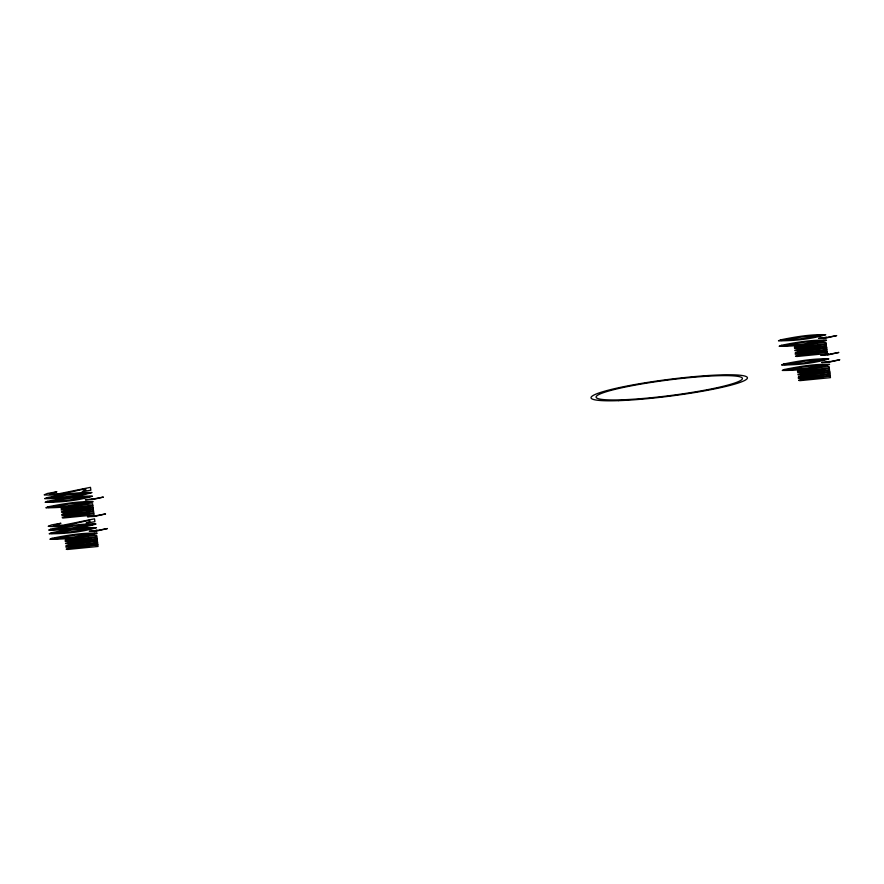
<?xml version="1.0" encoding="UTF-8"?>
<svg xmlns="http://www.w3.org/2000/svg" width="884" height="884" viewBox="0 0 884 884"><rect width="100%" height="100%" fill="white"/><g stroke="black" fill="none" stroke-linecap="round" stroke-linejoin="round"><path stroke-width="1.33" d="M826.628 347.799L796.097 350.804L794.782 350.506L801.18 348.517L794.528 348.539L800.926 346.561L794.362 347.246L797.998 345.777L825.921 342.263L826.12 343.876L802.606 346.351L798.418 347.732L806.042 347.324L826.164 344.207L826.374 345.865L803.236 348.274L798.771 349.71L826.418 346.185L826.849 349.556L803.335 352.031L799.147 353.423L806.772 353.014L826.894 349.898L827.104 351.545L803.965 353.965L799.501 355.401L827.148 351.865L827.358 353.478L796.827 356.495L795.512 356.186L801.91 354.208L795.257 354.219L801.655 352.252L795.114 353.092L798.727 351.467L826.65 347.942M829.722 371.965L799.191 374.971L797.876 374.672L804.274 372.683L797.622 372.705L804.031 370.728L797.456 371.413L801.092 369.943L829.015 366.418L829.225 368.042L805.711 370.507L801.512 371.899L809.147 371.49L829.258 368.374L829.479 370.02L806.33 372.44L801.865 373.877L829.512 370.352L829.943 373.722L806.429 376.197L802.241 377.59L809.877 377.181L829.988 374.054L830.198 375.711L807.059 378.131L802.595 379.567L830.242 376.031L830.452 377.645L799.921 380.65L798.606 380.352L805.004 378.374L798.351 378.385L804.749 376.407L798.208 377.247L801.821 375.634L829.745 372.109M93.306 509.294L62.775 512.3L61.46 512.002L67.858 510.013L61.206 510.035L67.604 508.057L61.04 508.742L64.676 507.272L92.599 503.747L92.798 505.372L69.284 507.836L65.096 509.228L72.72 508.819L92.842 505.703L93.052 507.35L69.913 509.77L65.449 511.206L93.096 507.681L93.527 511.051L70.013 513.527L65.825 514.919L73.449 514.51L93.571 511.383L93.781 513.04L70.643 515.46L66.178 516.897L93.826 513.361L94.035 514.974L63.504 517.98L62.189 517.681L68.587 515.703L61.935 515.715L68.333 513.737L61.792 514.576L65.405 512.963L93.328 509.438M97.339 540.765L66.808 543.77L65.493 543.472L71.891 541.494L65.239 541.505L71.637 539.527L65.073 540.212L68.709 538.754L96.632 535.229L96.831 536.842L73.317 539.317L69.129 540.71L76.753 540.29L96.875 537.174L97.085 538.831L73.947 541.251L69.482 542.677L97.13 539.152L97.56 542.533L74.046 544.997L69.858 546.389L77.483 545.981L97.605 542.864L97.815 544.511L74.676 546.931L70.212 548.367L97.859 544.842L98.069 546.456L67.538 549.461L66.212 549.163L72.621 547.174L65.969 547.196L72.366 545.218L65.814 546.058L69.438 544.433L97.35 540.909M85.682 490.023L82.135 491.67L90.864 490.2L90.488 487.349L59.35 493.659L49.316 493.979L56.885 491.791L47.404 493.471L44.2 494.819C58.167 496.244 71.947 491.438 85.516 488.753L85.682 490.023M89.715 521.494L86.168 523.14L94.886 521.682L94.522 518.82L63.383 525.14L53.349 525.45L60.919 523.273L51.438 524.952L48.233 526.3C62.2 527.715 75.98 522.908 89.549 520.234L89.715 521.494M92.919 498.808L91.98 499.239L103.384 497.084L92.4 499.571L85.273 499.869L92.919 498.808M95.074 515.659L94.146 516.09L105.539 513.936L94.555 516.422L87.428 516.72L95.074 515.659M96.953 530.289L96.013 530.72L107.417 528.555L96.433 531.041L89.306 531.339L96.953 530.289M826.242 337.312L825.302 337.743L836.706 335.589L825.722 338.075L818.595 338.373L826.242 337.312M828.396 354.175L827.468 354.606L838.861 352.44L827.877 354.926L820.75 355.224L828.396 354.175M829.336 361.479L828.396 361.91L839.8 359.755L828.816 362.241L821.689 362.539L829.336 361.479M46.786 497.703L44.686 498.642C60.477 498.675 76.82 497.073 91.98 492.543C76.797 492.09 61.637 494.708 46.786 497.703M47.261 501.35L45.161 502.3C60.941 502.333 77.295 500.731 92.444 496.2C77.262 495.747 62.101 498.366 47.261 501.35M47.957 506.841L45.858 507.781C61.648 507.814 77.991 506.212 93.151 501.681C77.969 501.228 62.808 503.847 47.957 506.841M50.819 529.173L48.719 530.113C64.51 530.157 80.853 528.544 96.013 524.024C80.831 523.571 65.67 526.19 50.819 529.173M51.283 532.831L49.195 533.77C64.974 533.814 81.328 532.201 96.478 527.682C81.295 527.218 66.134 529.836 51.283 532.831M51.99 538.312L49.891 539.251C65.681 539.295 82.024 537.682 97.185 533.163C81.991 532.709 66.841 535.328 51.99 538.312M780.583 339.865L778.484 340.804C794.263 340.837 810.617 339.235 825.766 334.704C810.584 334.251 795.423 336.87 780.583 339.865M781.279 345.346L779.18 346.285C794.97 346.329 811.313 344.716 826.474 340.196C811.291 339.732 796.13 342.351 781.279 345.346M783.677 364.02L781.578 364.97C797.357 365.004 813.711 363.401 828.861 358.871C813.678 358.418 798.517 361.037 783.677 364.02M784.373 369.512L782.274 370.451C798.064 370.484 814.418 368.882 829.568 364.352C814.385 363.899 799.224 366.517 784.373 369.512M89.87 492.83L66.598 496.697L46.907 498.355L69.405 494.587L89.87 492.83M90.334 496.488L67.062 500.355L47.371 502.013L69.869 498.244L90.334 496.488M91.03 501.968L67.77 505.836L48.079 507.493L70.565 503.725L91.03 501.968M93.892 524.3L70.632 528.179L50.941 529.825L73.427 526.057L93.892 524.3M94.367 527.958L71.096 531.837L51.405 533.483L73.902 529.715L94.367 527.958M95.063 533.439L71.803 537.317L52.112 538.964L74.599 535.196L95.063 533.439M823.656 334.992L800.385 338.859L780.694 340.517L803.191 336.749L823.656 334.992M824.352 340.473L801.092 344.351L781.401 345.998L803.887 342.23L824.352 340.473M826.75 359.158L803.479 363.026L783.788 364.683L806.285 360.915L826.75 359.158M827.457 364.639L804.186 368.506L784.495 370.164L806.993 366.396L827.457 364.639M618.667 400.64A78.886 8.387 -7.3 0 0 746.206 379.534A78.886 8.387 -7.3 0 0 642.734 383.192A78.886 8.387 -7.3 0 0 618.667 400.64M621.927 399.811A73.792 7.845 -7.3 0 0 741.245 380.076A73.792 7.845 -7.3 0 0 644.447 383.49A73.792 7.845 -7.3 0 0 621.927 399.811"/></g></svg>
